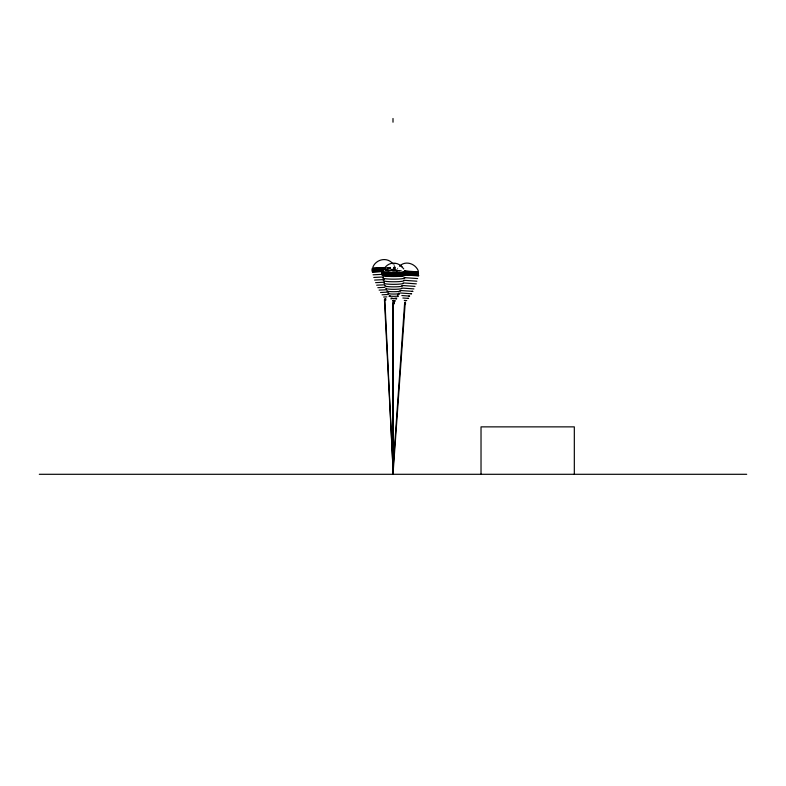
<?xml version="1.0" encoding="UTF-8"?>
<svg xmlns="http://www.w3.org/2000/svg" width="786" height="786" viewBox="0 0 786 786"><rect width="100%" height="100%" fill="white"/><g stroke="black" fill="none" stroke-linecap="round" stroke-linejoin="round"><path stroke-width="0.59" stroke-dasharray="3.93 2.95" d="M392.086 271.121C397.274 273.017 395.594 266.65 393.658 264.735M395.849 271.317L398.473 267.132M386.692 267.417L395.103 266.985M386.722 267.741L395.191 267.309M386.751 268.065L395.26 267.633M386.781 268.399L395.329 267.967M386.81 268.724L395.378 268.291M386.83 269.058L395.427 268.625M383.853 269.539L395.466 268.95M383.873 269.873L395.486 269.284M384.885 270.158L395.496 269.618M386.909 270.384L395.505 269.952M386.918 270.718L395.496 270.286M386.928 271.052L395.486 270.62M397.441 271.091L395.918 270.993L397.47 271.111M399.396 270.571L396.095 270.355L401.784 270.767M385.543 271.239A11.436 1.277 0 0 1 399.347 271.042M387.95 270.718A11.368 1.267 0 0 1 399.308 270.718M385.7 270.325A11.368 1.307 0 0 1 399.416 270.119M385.651 270.639A11.436 1.317 0 0 1 399.445 270.433M385.602 270.964A11.495 1.317 0 0 1 399.475 270.757M387.96 271.082A11.544 1.326 0 0 1 399.504 271.082M396.38 270.698L401.725 271.091L396.38 270.698"/><path stroke-width="1.18" d="M393.069 474.42L393.197 302.964M394.179 303.543C392.862 303.534 394.405 303.583 393.629 302.748M385.268 299.417L385.7 299.132L385.022 299.24M394.169 303.445L393.295 303.229M393.933 303.494L393.393 303.042M393.265 302.679L394.071 302.679M393.629 303.465L393.56 302.639L394.032 302.993M393.432 303.003L393.629 303.701L393.933 303.278M405.212 302.944L392.99 474.498M392.646 474.469L404.633 302.915M393.334 304.251L393.815 303.897M393.157 304.192L393.806 303.917M384.924 300.055L385.985 299.928L384.934 300.114M372.947 266.916C376.307 259.085 387.282 256.727 392.784 263.723L394.769 263.683M404.633 303.445L405.625 303.671M385.71 266.67C389.709 262.327 396.743 261.836 401.037 266.041M393.295 303.357L393.383 303.691M399.455 266.218C405.321 260.215 415.205 263.457 418.24 270.708M391.055 298.002L393.737 298.533L396.409 298.002M392.804 473.732L392.804 302.905M392.607 300.35L394.857 300.35M393.432 302.089L394.032 302.089M395.82 299.004L396.724 298.759L395.82 298.513M405.448 303.701L404.986 303.396M392.086 298.464L390.956 298.935M393.796 303.602L393.432 303.622M372.397 268.134L385.71 267.466M372.348 268.468L385.739 267.79M372.309 268.802L385.769 268.114M372.279 269.126L383.804 268.547M372.25 269.46L383.814 268.881M372.24 269.795L383.833 269.205M372.24 270.129L383.853 269.539M372.25 270.463L383.873 269.873M372.269 270.797L382.88 270.256M372.299 271.131L382.9 270.59M372.338 271.455L382.92 270.924M372.387 271.789L382.939 271.258M372.446 272.113L380.974 271.681M373.055 274.805L381.23 274.393M373.772 277.458L383.322 276.977M374.617 280.081L384.364 279.59M375.57 282.665L384.492 282.213M376.641 285.2L384.619 284.797M377.83 287.686L384.757 287.342M379.127 290.122L386.368 289.749M380.532 292.49L388.166 292.107M382.035 294.799L388.205 294.485M383.647 297.029L386.83 296.872M384.924 298.621L385.73 298.582M393.216 300.891L392.499 301.185M394.041 301.235L395.23 301.058L394.041 300.891M39.3 474.292L746.7 474.292M418.388 271.917L404.476 270.924M418.427 272.251L404.426 271.249M418.466 272.575L404.387 271.573M418.486 272.909L404.358 271.907M418.506 273.243L404.318 272.231M418.506 273.577L405.291 272.634M418.506 273.911L405.262 272.968M418.486 274.245L405.242 273.302M418.457 274.579L405.222 273.626M418.427 274.913L405.193 273.96M418.378 275.238L405.173 274.294M417.621 278.568L404.083 277.605M416.865 281.211L404.053 280.297M415.018 286.389L401.931 285.456M413.927 288.904L402.226 288.069M400.32 292.991L411.618 293.787L410.852 293.738M412.041 291.321L412.964 291.38L400.054 290.476M406.755 300.596L404.25 300.419M404.967 302.129L405.556 302.168M408.867 296.047C412.866 296.312 400.32 295.428 401.843 295.546M407.718 298.346L408.622 298.405L402.874 298.002M405.163 274.628L418.712 275.591M405.144 274.953L418.643 275.915M404.053 282.97L416.325 283.844M392.921 474.489L392.695 303.534M401.754 266.67L403.768 268.94M400.791 265.815L402.039 266.916M384.835 299.505L393.138 471.207L384.433 299.456M574.32 474.292L574.32 426.867L481.022 426.867L481.022 474.292M393 118.489L393 122.203M398.62 293.65A5.757 0.639 0 0 1 397.706 294.426M397.51 296.145A4.48 0.501 0 0 1 397.51 296.646M389.306 296.528A4.48 0.501 0 0 1 390.465 296.047M403.837 280.258A10.464 1.199 0 0 1 393.737 281.771A10.464 1.199 0 0 1 383.627 280.258M404.878 271.887A11.544 1.326 0 0 1 393.737 273.557A11.544 1.326 0 0 1 382.585 271.887M404.829 271.553A11.495 1.317 0 0 1 395.23 273.214A11.495 1.317 0 0 1 382.242 271.897M402.363 285.554A8.931 1.022 0 0 1 393.737 286.851A8.931 1.022 0 0 1 385.101 285.554M398.718 293.06A5.757 0.658 0 0 1 393.737 294.062A5.757 0.658 0 0 1 388.746 293.06M405.36 273.882A11.633 1.336 0 0 1 392.214 275.208A11.633 1.336 0 0 1 382.497 273.538M405.35 274.206A11.613 1.336 0 0 1 392.214 275.532A11.613 1.336 0 0 1 382.507 273.862M405.311 272.555A11.584 1.326 0 0 1 392.224 273.872A11.584 1.326 0 0 1 382.546 272.211M404.78 271.229A11.436 1.317 0 0 1 393.737 272.889A11.436 1.317 0 0 1 382.684 271.229M405.37 273.548A11.633 1.336 0 0 1 392.214 274.874A11.633 1.336 0 0 1 382.497 273.204M405.252 275.198A11.515 1.326 0 0 1 393.737 276.525A11.515 1.326 0 0 1 382.212 275.198M403.159 282.921A9.756 1.12 0 0 1 393.737 284.335A9.756 1.12 0 0 1 384.305 282.921M405.36 273.214A11.623 1.336 0 0 1 392.214 274.54A11.623 1.336 0 0 1 382.507 272.87M405.34 272.889A11.603 1.336 0 0 1 392.214 274.206A11.603 1.336 0 0 1 382.517 272.546M404.407 277.566A11.053 1.267 0 0 1 393.737 279.168A11.053 1.267 0 0 1 383.057 277.566M398.06 295.683A4.48 0.511 0 0 1 393.737 296.332A4.48 0.511 0 0 1 389.404 295.683M405.291 274.874A11.564 1.326 0 0 1 392.224 276.191A11.564 1.326 0 0 1 382.566 274.53M400.428 290.712A6.936 0.796 0 0 1 393.737 291.714A6.936 0.796 0 0 1 387.036 290.712M405.33 274.54A11.594 1.336 0 0 1 392.214 275.866A11.594 1.336 0 0 1 382.536 274.196M404.711 270.915A11.368 1.307 0 0 1 393.737 272.555A11.368 1.307 0 0 1 382.753 270.915M401.45 288.157A7.988 0.914 0 0 1 393.737 289.307A7.988 0.914 0 0 1 386.014 288.157"/></g></svg>
